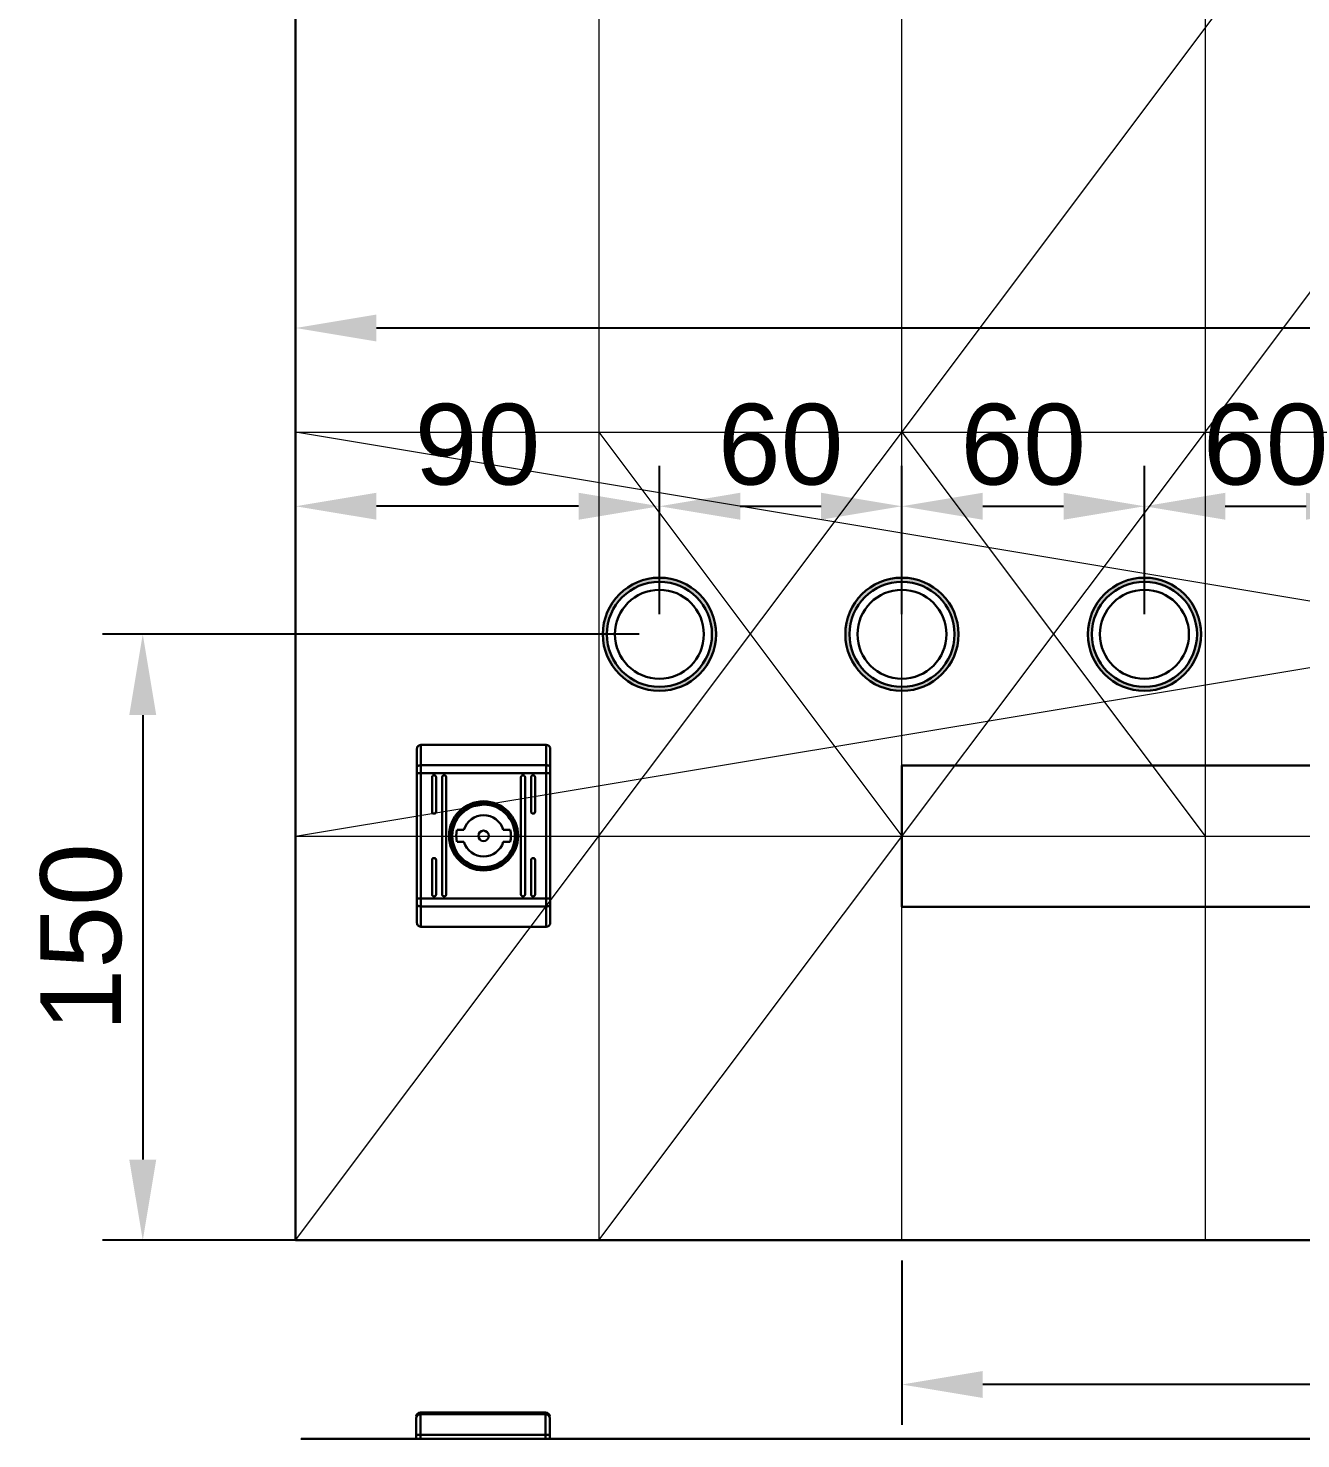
# Model space of a CAD drawing. Header units: millimetres. Extents: x 0 to 53000, y -591 to 24400.
# Drawn here: x 20707 to 21021.9, y 2223 to 2572.1 of the extents above; entities that cross this region are included whole.
import ezdxf
from ezdxf.enums import TextEntityAlignment as Align

# ---------------------------------------------------------------- set-up
doc = ezdxf.new("R2010")
doc.units = ezdxf.units.MM
doc.layers.add('Основная', color=7, linetype='Continuous', lineweight=30)
doc.layers.add('Привязки', color=2, linetype='Continuous', lineweight=0, plot=False, transparency=0.8)
doc.layers.add('размеры', color=3, linetype='Continuous')
doc.styles.get("Standard").update_dxf_attribs({"font": 'arial.ttf'})
doc.styles.add('текст', font='isocpeui.ttf')
doc.dimstyles.new('ISO2', dxfattribs={"dimtxt": 20, "dimasz": 20, "dimexe": 10, "dimexo": 5, "dimgap": 5, "dimtad": 1, "dimdec": 4, "dimdsep": 46, "dimlunit": 6, "dimtxsty": 'Standard', "dimcen": 20, "dimadec": 0, "dimazin": 0, "dimtfac": 1, "dimtdec": 4, "dimtmove": 0, "dimatfit": 3, "dimfxl": 1, "dimtolj": 1, "dimtzin": 0, "dimarcsym": 0})

# ---------------------------------------------------------------- blocks, each defined once
blk = doc.blocks.new('ЩУ (800х600х300)')
at = {"layer": 'Основная'}
for p, q in [((-300, 800), (-300, 0)), ((-300, 0), (300, 0))]:
    blk.add_line(p, q, dxfattribs=at)
at = {"layer": 'Основная', "color": 7, "linetype": 'Continuous', "lineweight": 15}
blk.add_line((-300, 796.4), (-300, 3.6), dxfattribs=at)
at = {"layer": 'Основная', "linetype": 'Continuous'}
for p, q in [((-269, 122.61), (-269, 117.57)), ((-269, 122.61), (-238, 122.61)), ((-238, 122.61), (-238, 117.57)), ((-270, 117.18), (-270, 115.63)), ((-270, 115.63), (-269, 115.63)), ((-270, 84.6), (-270, 115.63)), ((-269, 117.57), (-269, 115.63)), ((-269, 117.57), (-238, 117.57)), ((-238, 115.63), (-269, 115.63)), ((-269, 84.6), (-269, 115.63)), ((-238, 115.63), (-238, 117.57)), ((-238, 115.63), (-237, 115.63)), ((-238, 115.63), (-238, 84.6)), ((-237, 115.63), (-237, 117.18)), ((-237, 84.6), (-237, 115.63)), ((-266.25, 106.11), (-266.25, 114.61)), ((-265.25, 114.61), (-265.25, 106.11)), ((-263.75, 85.61), (-263.75, 114.61)), ((-262.75, 114.61), (-262.75, 85.61)), ((-244.25, 85.61), (-244.25, 114.61)), ((-243.25, 114.61), (-243.25, 85.61)), ((-241.75, 106.11), (-241.75, 114.61)), ((-240.75, 114.61), (-240.75, 106.11)), ((-260.08, 101.61), (-258.37, 101.61)), ((-248.63, 101.61), (-246.92, 101.61)), ((-258.37, 98.61), (-260.08, 98.61)), ((-246.92, 98.61), (-248.63, 98.61)), ((-266.25, 85.61), (-266.25, 94.11)), ((-265.25, 94.11), (-265.25, 85.61)), ((-241.75, 85.61), (-241.75, 94.11)), ((-240.75, 94.11), (-240.75, 85.61)), ((-270, 84.6), (-270, 83.05)), ((-269, 84.6), (-270, 84.6)), ((-269, 84.6), (-269, 82.66)), ((-238, 84.6), (-269, 84.6)), ((-238, 82.66), (-238, 84.6)), ((-237, 84.6), (-238, 84.6)), ((-237, 83.05), (-237, 84.6)), ((-238, 82.66), (-269, 82.66)), ((-269, 82.66), (-269, 77.61)), ((-238, 77.61), (-238, 82.66)), ((-238, 77.61), (-269, 77.61))]:
    blk.add_line(p, q, dxfattribs=at)
at = {"layer": 'Основная', "linetype": 'Continuous', "flags": 128}
for points in [[(-269, 117.57), (-269.2, 117.57), (-269.38, 117.54), (-269.56, 117.51), (-269.71, 117.46), (-269.83, 117.4), (-269.92, 117.33), (-269.98, 117.26), (-270, 117.18)], [(-237, 117.18), (-237.02, 117.26), (-237.08, 117.33), (-237.17, 117.4), (-237.29, 117.46), (-237.44, 117.51), (-237.62, 117.54), (-237.8, 117.57), (-238, 117.57)], [(-270, 83.05), (-269.98, 82.97), (-269.92, 82.9), (-269.83, 82.83), (-269.71, 82.77), (-269.56, 82.72), (-269.38, 82.69), (-269.2, 82.66), (-269, 82.66)], [(-238, 82.66), (-237.8, 82.66), (-237.62, 82.69), (-237.44, 82.72), (-237.29, 82.77), (-237.17, 82.83), (-237.08, 82.9), (-237.02, 82.97), (-237, 83.05)]]:
    blk.add_lwpolyline(points, dxfattribs=at)
at = {"layer": 'Основная', "linetype": 'Continuous'}
for radius in [8.55, 8.05, 7.75, 1.3]:
    blk.add_circle((-253.5, 100.11), radius, dxfattribs=at)
for centre, radius, start, end in [((-265.75, 114.61), 0.5, 360, 180), ((-263.25, 114.61), 0.5, 360, 180), ((-243.75, 114.61), 0.5, 0, 180), ((-241.25, 114.61), 0.5, 0, 180), ((-265.75, 106.11), 0.5, 180, 360), ((-253.5, 100.11), 5.1, 17.1046, 162.8954), ((-241.25, 106.11), 0.5, 180, 0), ((-253.5, 100.11), 6.75, 167.1604, 192.8396), ((-253.5, 100.11), 6.75, 347.1604, 12.8396), ((-253.5, 100.11), 5.1, 197.1046, 342.8954), ((-265.75, 94.11), 0.5, 0, 180), ((-241.25, 94.11), 0.5, 0, 180), ((-265.75, 85.61), 0.5, 180, 0), ((-263.25, 85.61), 0.5, 180, 360), ((-243.75, 85.61), 0.5, 180, 0), ((-241.25, 85.61), 0.5, 180, 0)]:
    blk.add_arc(centre, radius, start, end, dxfattribs=at)
for points, knots in [([(-269, 122.61), (-269.13, 122.6), (-269.33, 122.58), (-269.56, 122.45), (-269.75, 122.29), (-269.9, 122.09), (-269.98, 121.84), (-269.99, 121.69), (-270, 121.61)], [0, 0, 0, 0, 0.2427471, 0.3694667, 0.4995773, 0.7157135, 0.849428, 1, 1, 1, 1]), ([(-238, 122.61), (-237.87, 122.6), (-237.67, 122.58), (-237.44, 122.45), (-237.25, 122.29), (-237.1, 122.09), (-237.02, 121.84), (-237.01, 121.69), (-237, 121.61)], [0, 0, 0, 0, 0.242708, 0.369436, 0.499548, 0.715673, 0.849408, 1, 1, 1, 1]), ([(-270, 117.18), (-270, 118.13), (-270, 120.03), (-270, 121.09), (-270, 121.61)], [0, 0, 0, 0, 0.499999, 1, 1, 1, 1]), ([(-237, 117.18), (-237, 118.13), (-237, 120.03), (-237, 121.09), (-237, 121.61)], [0, 0, 0, 0, 0.499999, 1, 1, 1, 1]), ([(-270, 78.61), (-270, 79.14), (-270, 80.2), (-270, 82.1), (-270, 83.05)], [0, 0, 0, 0, 0.500001, 1, 1, 1, 1]), ([(-237, 78.61), (-237, 79.14), (-237, 80.2), (-237, 82.1), (-237, 83.05)], [0, 0, 0, 0, 0.500001, 1, 1, 1, 1]), ([(-270, 78.61), (-269.99, 78.54), (-269.98, 78.39), (-269.9, 78.14), (-269.75, 77.93), (-269.56, 77.78), (-269.33, 77.65), (-269.13, 77.63), (-269, 77.61)], [0, 0, 0, 0, 0.150593, 0.284327, 0.500446, 0.630557, 0.757293, 1, 1, 1, 1]), ([(-238, 77.61), (-237.87, 77.63), (-237.67, 77.65), (-237.44, 77.78), (-237.25, 77.93), (-237.1, 78.14), (-237.02, 78.39), (-237.01, 78.54), (-237, 78.61)], [0, 0, 0, 0, 0.2427401, 0.3694609, 0.4995726, 0.7157108, 0.8494266, 1, 1, 1, 1])]:
    blk.add_open_spline(points, degree=3, knots=knots, dxfattribs=at)
at = {"layer": 'Основная', "style": 'текст'}
blk.add_attdef('ЩУ', text='', height=40, dxfattribs=at).set_placement((0, 400), align=Align.MIDDLE_CENTER)
blk = doc.blocks.new('*D206')
at = {"layer": 'Defpoints', "color": 0, "transparency": 16777216}
for p in [(20923.18, 2453.77), (20863.18, 2422.09), (20923.18, 2422.09)]:
    blk.add_point(p, dxfattribs=at)
at = {"layer": 'размеры', "color": 0, "lineweight": -2, "transparency": 16777216}
for p, q in [((20863.18, 2427.09), (20863.18, 2463.77)), ((20923.18, 2427.09), (20923.18, 2463.77)), ((20883.18, 2453.77), (20903.18, 2453.77))]:
    blk.add_line(p, q, dxfattribs=at)
at = {"layer": 'размеры', "color": 0, "transparency": 16777216}
for points in [[(20883.18, 2457.11), (20883.18, 2450.44), (20863.18, 2453.77)], [(20903.18, 2457.11), (20903.18, 2450.44), (20923.18, 2453.77)]]:
    blk.add_solid(points, dxfattribs=at)
at = {"layer": 'размеры', "color": 0, "transparency": 16777216, "insert": (20893.18, 2468.99), "char_height": 20, "attachment_point": 5}
blk.add_mtext('\\A1;60', dxfattribs=at)
blk = doc.blocks.new('*D207')
at = {"layer": 'Defpoints', "color": 0, "transparency": 16777216}
for p in [(20773.18, 2453.77), (20773.18, 2422.09), (20863.18, 2422.09)]:
    blk.add_point(p, dxfattribs=at)
at = {"layer": 'размеры', "color": 0, "lineweight": -2, "transparency": 16777216}
for p, q in [((20773.18, 2427.09), (20773.18, 2463.77)), ((20863.18, 2427.09), (20863.18, 2463.77)), ((20843.18, 2453.77), (20793.18, 2453.77))]:
    blk.add_line(p, q, dxfattribs=at)
at = {"layer": 'размеры', "color": 0, "transparency": 16777216}
for points in [[(20793.18, 2457.11), (20793.18, 2450.44), (20773.18, 2453.77)], [(20843.18, 2457.11), (20843.18, 2450.44), (20863.18, 2453.77)]]:
    blk.add_solid(points, dxfattribs=at)
at = {"layer": 'размеры', "color": 0, "transparency": 16777216, "insert": (20818.18, 2468.99), "char_height": 20, "attachment_point": 5}
blk.add_mtext('\\A1;90', dxfattribs=at)
blk = doc.blocks.new('*D266')
at = {"layer": 'Defpoints', "color": 0, "transparency": 16777216}
for p in [(20983.18, 2453.77), (20923.18, 2422.09), (20983.18, 2422.09)]:
    blk.add_point(p, dxfattribs=at)
at = {"layer": 'размеры', "color": 0, "lineweight": -2, "transparency": 16777216}
for p, q in [((20923.18, 2427.09), (20923.18, 2463.77)), ((20983.18, 2427.09), (20983.18, 2463.77)), ((20943.18, 2453.77), (20963.18, 2453.77))]:
    blk.add_line(p, q, dxfattribs=at)
at = {"layer": 'размеры', "color": 0, "transparency": 16777216}
for points in [[(20943.18, 2457.11), (20943.18, 2450.44), (20923.18, 2453.77)], [(20963.18, 2457.11), (20963.18, 2450.44), (20983.18, 2453.77)]]:
    blk.add_solid(points, dxfattribs=at)
at = {"layer": 'размеры', "color": 0, "transparency": 16777216, "insert": (20953.18, 2468.99), "char_height": 20, "attachment_point": 5}
blk.add_mtext('\\A1;60', dxfattribs=at)
blk = doc.blocks.new('*D267')
at = {"layer": 'Defpoints', "color": 0, "transparency": 16777216}
for p in [(21043.18, 2453.77), (20983.18, 2422.09), (21043.18, 2422.09)]:
    blk.add_point(p, dxfattribs=at)
at = {"layer": 'размеры', "color": 0, "lineweight": -2, "transparency": 16777216}
for p, q in [((20983.18, 2427.09), (20983.18, 2463.77)), ((21043.18, 2427.09), (21043.18, 2463.77)), ((21003.18, 2453.77), (21023.18, 2453.77))]:
    blk.add_line(p, q, dxfattribs=at)
at = {"layer": 'размеры', "color": 0, "transparency": 16777216}
for points in [[(21003.18, 2457.11), (21003.18, 2450.44), (20983.18, 2453.77)], [(21023.18, 2457.11), (21023.18, 2450.44), (21043.18, 2453.77)]]:
    blk.add_solid(points, dxfattribs=at)
at = {"layer": 'размеры', "color": 0, "transparency": 16777216, "insert": (21013.18, 2468.99), "char_height": 20, "attachment_point": 5}
blk.add_mtext('\\A1;60', dxfattribs=at)
blk = doc.blocks.new('*D273')
at = {"layer": 'Defpoints', "color": 0, "transparency": 16777216}
for p in [(21373.18, 2497.89), (20773.18, 2453.77), (21373.18, 2453.77)]:
    blk.add_point(p, dxfattribs=at)
at = {"layer": 'размеры', "color": 0, "lineweight": -2, "transparency": 16777216}
for p, q in [((20773.18, 2458.77), (20773.18, 2507.89)), ((21373.18, 2458.77), (21373.18, 2507.89)), ((20793.18, 2497.89), (21353.18, 2497.89))]:
    blk.add_line(p, q, dxfattribs=at)
at = {"layer": 'размеры', "color": 0, "transparency": 16777216}
for points in [[(20793.18, 2501.22), (20793.18, 2494.55), (20773.18, 2497.89)], [(21353.18, 2501.22), (21353.18, 2494.55), (21373.18, 2497.89)]]:
    blk.add_solid(points, dxfattribs=at)
at = {"layer": 'размеры', "color": 0, "transparency": 16777216, "insert": (21073.18, 2513.1), "char_height": 20, "attachment_point": 5}
blk.add_mtext('\\A1;600', dxfattribs=at)
blk = doc.blocks.new('*D274')
at = {"layer": 'Defpoints', "color": 0, "transparency": 16777216}
for p in [(20863.18, 2422.09), (20735.36, 2272.09), (20863.18, 2272.09)]:
    blk.add_point(p, dxfattribs=at)
at = {"layer": 'размеры', "color": 0, "lineweight": -2, "transparency": 16777216}
for p, q in [((20858.18, 2422.09), (20725.36, 2422.09)), ((20735.36, 2402.09), (20735.36, 2292.09)), ((20858.18, 2272.09), (20725.36, 2272.09))]:
    blk.add_line(p, q, dxfattribs=at)
at = {"layer": 'размеры', "color": 0, "transparency": 16777216}
for points in [[(20732.02, 2402.09), (20738.69, 2402.09), (20735.36, 2422.09)], [(20732.02, 2292.09), (20738.69, 2292.09), (20735.36, 2272.09)]]:
    blk.add_solid(points, dxfattribs=at)
at = {"layer": 'размеры', "color": 0, "transparency": 16777216, "insert": (20720.15, 2347.09), "char_height": 20, "attachment_point": 5, "rotation": 90}
blk.add_mtext('\\A1;150', dxfattribs=at)
blk = doc.blocks.new('*D257')
at = {"layer": 'Defpoints', "color": 0, "transparency": 16777216}
for p in [(20923.18, 2272.09), (21223.18, 2272.09), (20923.18, 2236.4)]:
    blk.add_point(p, dxfattribs=at)
at = {"layer": 'размеры', "color": 0, "lineweight": -2, "transparency": 16777216}
for p, q in [((20923.18, 2267.09), (20923.18, 2226.4)), ((21223.18, 2267.09), (21223.18, 2226.4)), ((21203.18, 2236.4), (20943.18, 2236.4))]:
    blk.add_line(p, q, dxfattribs=at)
at = {"layer": 'размеры', "color": 0, "transparency": 16777216}
for points in [[(20943.18, 2239.74), (20943.18, 2233.07), (20923.18, 2236.4)], [(21203.18, 2239.74), (21203.18, 2233.07), (21223.18, 2236.4)]]:
    blk.add_solid(points, dxfattribs=at)
at = {"layer": 'размеры', "color": 0, "transparency": 16777216, "insert": (21073.18, 2251.62), "char_height": 20, "attachment_point": 5}
blk.add_mtext('\\A1;300', dxfattribs=at)

msp = doc.modelspace()

# ---------------------------------------------------------------- hatches: boundary and pattern name
at = {"layer": 'Основная'}
h = msp.add_hatch(color=256, dxfattribs=at)
h.dxf.hatch_style = 1
h.paths.add_polyline_path([(20855.38472, 2432.48655), (20854.78472, 2433.28655, 0.236067977), (20849.18472, 2422.08655, 0.236067977), (20854.78472, 2410.88655), (20855.38472, 2411.68655, -0.236067977), (20850.18472, 2422.08655, -0.236067977)])
h.paths.add_polyline_path([(20870.98472, 2432.48655), (20871.58472, 2433.28655, 0.333333333), (20854.78472, 2433.28655), (20855.38472, 2432.48655, -0.333333333)])
h.paths.add_polyline_path([(20871.58472, 2433.28655), (20870.98472, 2432.48655, -0.236067977), (20876.18472, 2422.08655, -0.236067977), (20870.98472, 2411.68655), (20871.58472, 2410.88655, 0.236067977), (20877.18472, 2422.08655, 0.236067977)])
h.paths.add_polyline_path([(20871.58472, 2410.88655), (20870.98472, 2411.68655, -0.333333333), (20855.38472, 2411.68655), (20854.78472, 2410.88655, 0.333333333)])
h = msp.add_hatch(color=256, dxfattribs=at)
h.dxf.hatch_style = 1
h.paths.add_polyline_path([(20915.38472, 2432.48655), (20914.78472, 2433.28655, 0.236067977), (20909.18472, 2422.08655, 0.236067977), (20914.78472, 2410.88655), (20915.38472, 2411.68655, -0.236067977), (20910.18472, 2422.08655, -0.236067977)])
h.paths.add_polyline_path([(20930.98472, 2432.48655), (20931.58472, 2433.28655, 0.333333333), (20914.78472, 2433.28655), (20915.38472, 2432.48655, -0.333333333)])
h.paths.add_polyline_path([(20931.58472, 2433.28655), (20930.98472, 2432.48655, -0.236067977), (20936.18472, 2422.08655, -0.236067977), (20930.98472, 2411.68655), (20931.58472, 2410.88655, 0.236067977), (20937.18472, 2422.08655, 0.236067977)])
h.paths.add_polyline_path([(20931.58472, 2410.88655), (20930.98472, 2411.68655, -0.333333333), (20915.38472, 2411.68655), (20914.78472, 2410.88655, 0.333333333)])
h = msp.add_hatch(color=256, dxfattribs=at)
h.dxf.hatch_style = 1
h.paths.add_polyline_path([(20975.38472, 2432.48655), (20974.78472, 2433.28655, 0.236067977), (20969.18472, 2422.08655, 0.236067977), (20974.78472, 2410.88655), (20975.38472, 2411.68655, -0.236067977), (20970.18472, 2422.08655, -0.236067977)])
h.paths.add_polyline_path([(20990.98472, 2432.48655), (20991.58472, 2433.28655, 0.333333333), (20974.78472, 2433.28655), (20975.38472, 2432.48655, -0.333333333)])
h.paths.add_polyline_path([(20991.58472, 2433.28655), (20990.98472, 2432.48655, -0.236067977), (20996.18472, 2422.08655, -0.236067977), (20990.98472, 2411.68655), (20991.58472, 2410.88655, 0.236067977), (20997.18472, 2422.08655, 0.236067977)])
h.paths.add_polyline_path([(20991.58472, 2410.88655), (20990.98472, 2411.68655, -0.333333333), (20975.38472, 2411.68655), (20974.78472, 2410.88655, 0.333333333)])

# ---------------------------------------------------------------- linework, layer by layer
for p, q in [((20773.18472, 2672.08655), (20773.18472, 2272.08655)), ((20773.18472, 2472.08655), (20773.18472, 2672.08655)), ((20773.18472, 2272.08655), (20773.18472, 2472.08655)), ((20923.18471, 2354.58655), (20923.18472, 2389.58655)), ((20923.18472, 2389.58655), (20935.22202, 2389.58655)), ((20935.22202, 2389.58655), (21163.18472, 2389.58655)), ((20923.18471, 2354.58656), (20935.22202, 2354.58656)), ((20935.22202, 2354.58656), (21138.18472, 2354.58655)), ((20773.18472, 2272.08655), (21073.18472, 2272.08655)), ((20773.18472, 2272.08655), (20923.18472, 2272.08655)), ((20923.18472, 2272.08655), (21073.18472, 2272.08655))]:
    msp.add_line(p, q, dxfattribs=at)
at = {"layer": 'Основная', "linetype": 'Continuous'}
for p, q in [((20804.03817, 2229.46806), (20804.03817, 2229.07422)), ((20835.03816, 2229.46806), (20804.03817, 2229.46806)), ((20804.03817, 2229.07422), (20804.03817, 2223.96807)), ((20835.03816, 2229.07422), (20804.03817, 2229.07422)), ((20835.03816, 2229.07422), (20835.03816, 2229.46806)), ((20835.03816, 2223.96807), (20835.03816, 2229.07422)), ((20804.03817, 2222.96807), (20804.03817, 2223.96807)), ((20835.03816, 2223.96807), (20804.03817, 2223.96807)), ((20835.03816, 2222.96807), (20835.03816, 2223.96807)), ((20775.13817, 2222.96807), (20774.53816, 2222.96807)), ((20774.53816, 2222.88052), (20774.53816, 2222.96807)), ((21367.93817, 2222.96807), (20775.13817, 2222.96807)), ((20803.03815, 2223.76643), (20803.03815, 2222.96807)), ((20836.03816, 2222.96807), (20836.03816, 2223.76643))]:
    msp.add_line(p, q, dxfattribs=at)
at = {"layer": 'Основная'}
for centre, radius in [((20863.18472, 2422.08655), 14), ((20863.18472, 2422.08655), 13), ((20923.18472, 2422.08655), 14), ((20923.18472, 2422.08655), 13), ((20983.18472, 2422.08655), 14), ((20983.18472, 2422.08655), 13), ((20863.18472, 2422.08655), 11), ((20923.18472, 2422.08655), 11), ((20983.18472, 2422.08655), 11)]:
    msp.add_circle(centre, radius, dxfattribs=at)
at = {"layer": 'Основная', "linetype": 'Continuous'}
for centre, radius, start, end in [((20804.00033, 2228.11192), 0.96305, 87.7478445, 177.5558687), ((20804.03816, 2228.46806), 1, 90, 180), ((20835.03816, 2228.46806), 1, 0, 90), ((20835.076, 2228.11192), 0.96304, 2.4437424, 92.2516935)]:
    msp.add_arc(centre, radius, start, end, dxfattribs=at)
for points, knots in [([(20803.03815, 2223.76643), (20803.03815, 2224.71102), (20803.03815, 2226.6002), (20803.03815, 2227.63539), (20803.03815, 2228.15299)], [0, 0, 0, 0, 0.500000689, 1, 1, 1, 1]), ([(20836.03816, 2223.76643), (20836.03816, 2224.71102), (20836.03816, 2226.6002), (20836.03816, 2227.63539), (20836.03816, 2228.15299)], [0, 0, 0, 0, 0.500000689, 1, 1, 1, 1]), ([(20803.03815, 2223.76643), (20803.04342, 2223.78241), (20803.05337, 2223.81259), (20803.14261, 2223.86205), (20803.28752, 2223.90516), (20803.48008, 2223.9359), (20803.71312, 2223.96091), (20803.9093, 2223.96523), (20804.03817, 2223.96807)], [0, 0, 0, 0, 0.15059269, 0.284326576, 0.500446212, 0.630556869, 0.757293273, 1, 1, 1, 1]), ([(20835.03816, 2223.96807), (20835.16705, 2223.96523), (20835.36323, 2223.96091), (20835.59627, 2223.9359), (20835.78883, 2223.90516), (20835.93372, 2223.86203), (20836.02298, 2223.8126), (20836.03291, 2223.78241), (20836.03816, 2223.76643)], [0, 0, 0, 0, 0.2427400638, 0.3694609103, 0.4995726372, 0.7157108241, 0.8494265739, 1, 1, 1, 1])]:
    msp.add_open_spline(points, degree=3, knots=knots, dxfattribs=at)
at = {"layer": 'Привязки'}
for p, q in [((20773.18472, 2272.08655), (21373.18472, 3072.08655)), ((20848.18472, 3072.08655), (20848.18472, 2272.08655)), ((20923.18472, 2272.08655), (20923.18472, 3072.08655)), ((20998.18472, 3072.08655), (20998.18472, 2272.08655)), ((20848.18472, 2272.08655), (21373.18472, 2972.08655)), ((20773.18472, 2472.08655), (21373.18472, 2472.08655)), ((20773.18472, 2372.08655), (21373.18472, 2472.08655)), ((21373.18472, 2372.08655), (20773.18472, 2472.08655)), ((20848.18472, 2472.08655), (20923.18472, 2372.08655)), ((20923.18472, 2472.08655), (20998.18472, 2372.08655)), ((20773.18472, 2372.08655), (21373.18472, 2372.08655))]:
    msp.add_line(p, q, dxfattribs=at)

# ---------------------------------------------------------------- block references
at = {"layer": 'Основная'}
msp.add_blockref('ЩУ (800х600х300)', (21073.18472, 2272.08655), dxfattribs=at)

# ---------------------------------------------------------------- dimensions: what is measured, and where the dimension line sits
at = {"layer": 'размеры'}
for base, p1, p2, picture, middle in [((21373.18472, 2497.88788), (20773.18472, 2453.77482), (21373.18472, 2453.77482), '*D273', (21073.18472, 2513.09934)), ((20773.18472, 2453.77482), (20863.18472, 2422.08655), (20773.18472, 2422.08655), '*D207', (20818.18472, 2468.98628)), ((20923.18472, 2453.77482), (20863.18472, 2422.08655), (20923.18472, 2422.08655), '*D206', (20893.18472, 2468.98628)), ((20983.18472, 2453.77482), (20923.18472, 2422.08655), (20983.18472, 2422.08655), '*D266', (20953.18472, 2468.98628)), ((21043.18472, 2453.77482), (20983.18472, 2422.08655), (21043.18472, 2422.08655), '*D267', (21013.18472, 2468.98628)), ((20923.18472, 2236.40245), (21223.18472, 2272.08655), (20923.18472, 2272.08655), '*D257', (21073.18472, 2251.62073))]:
    dim = msp.add_linear_dim(base=base, p1=p1, p2=p2, dimstyle='ISO2', dxfattribs=at)
    dim.commit()
    dim.dimension.update_dxf_attribs({"geometry": picture, "text_midpoint": middle})
dim = msp.add_linear_dim(base=(20735.35753, 2272.08655), p1=(20863.18472, 2422.08655), p2=(20863.18472, 2272.08655), angle=90, dimstyle='ISO2', dxfattribs=at)
dim.commit()
dim.dimension.update_dxf_attribs({"geometry": '*D274', "text_midpoint": (20720.14607, 2347.08655)})

doc.saveas('drawing.dxf')
